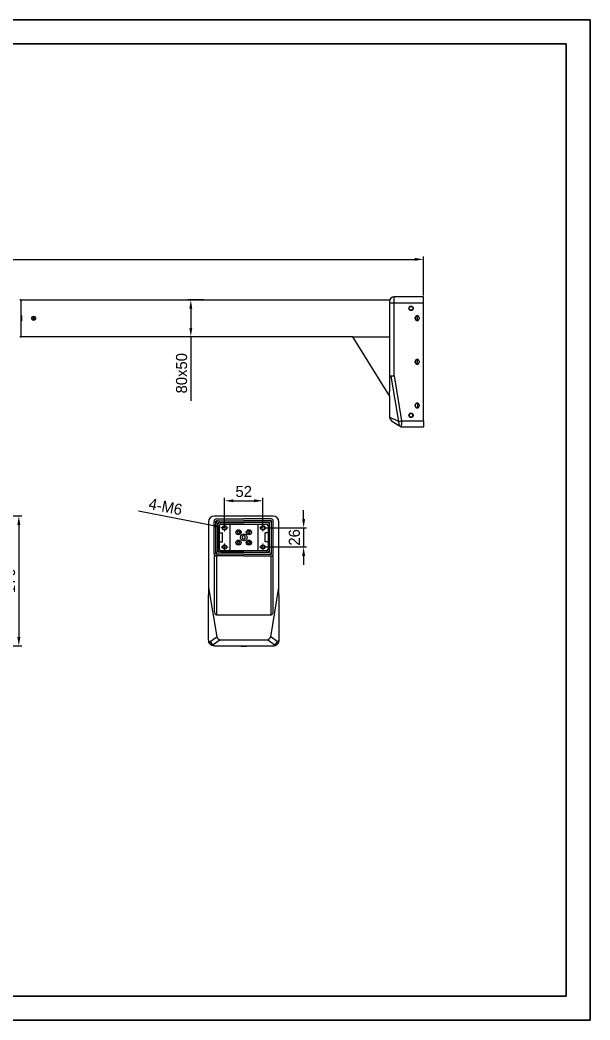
# Model space of a CAD drawing. Header units: millimetres. Extents: x 0 to 1916, y 0 to 1355.
# Drawn here: x 1144 to 1916, y 0 to 1355 of the extents above; entities that cross this region are included whole.
import ezdxf

# ---------------------------------------------------------------- set-up
doc = ezdxf.new("R2010")
doc.units = ezdxf.units.MM
doc.linetypes.add('CENTER2', pattern=[7.5, 5, -1, 0.5, -1])
doc.layers.get('0').update_dxf_attribs({"lineweight": 18})
for name, color, linetype, lineweight in [('CAXA0', 7, 'Continuous', 70), ('CAXA3', 7, 'Continuous', 18), ('輪廓線', 7, 'Continuous', 20)]:
    doc.layers.add(name, color=color, linetype=linetype, lineweight=lineweight)
doc.dimstyles.new('ISO-25', dxfattribs={"dimtxt": 6, "dimasz": 6, "dimexe": 0.5, "dimexo": 0.625, "dimgap": 1.2, "dimtad": 1, "dimdsep": 46, "dimtxsty": 'Standard', "dimcen": 2.5, "dimdle": 12, "dimclrd": 3, "dimclre": 3, "dimclrt": 3, "dimadec": 0, "dimazin": 0, "dimtfac": 1, "dimtmove": 0, "dimatfit": 3, "dimfxl": 0, "dimarcsym": 0})

# ---------------------------------------------------------------- blocks, each defined once
blk = doc.blocks.new('*X3')
at = {"layer": '輪廓線'}
for points in [[(509.7, 1032.6), (509.7, 1028.6), (497.7, 1030.6)], [(1678.7, 1032.6), (1678.7, 1028.6), (1690.7, 1030.6)]]:
    blk.add_hatch(color=0, dxfattribs=at).paths.add_polyline_path(points, flags=0)
at = {"layer": '輪廓線', "color": 0, "lineweight": -2}
for p, q in [((497.7, 972.8), (497.7, 1034.6)), ((509.7, 1030.6), (1678.7, 1030.6)), ((1690.7, 981.8), (1690.7, 1034.6))]:
    blk.add_line(p, q, dxfattribs=at)
at = {"layer": '輪廓線', "color": 0, "lineweight": 15, "insert": (1094.2, 1043.1), "char_height": 15, "width": 78.771, "attachment_point": 5}
blk.add_mtext('1210', dxfattribs=at)
blk = doc.blocks.new('*X5')
at = {"layer": '輪廓線'}
for points in [[(1140.1, 670.9), (1144.1, 670.9), (1142.1, 682.9)], [(1140.1, 518.9), (1144.1, 518.9), (1142.1, 506.9)]]:
    blk.add_hatch(color=0, dxfattribs=at).paths.add_polyline_path(points, flags=0)
at = {"layer": '輪廓線', "color": 0, "lineweight": -2}
for p, q in [((1059.7, 682.9), (1146.1, 682.9)), ((1142.1, 670.9), (1142.1, 518.9)), ((1059.7, 506.9), (1146.1, 506.9))]:
    blk.add_line(p, q, dxfattribs=at)
at = {"layer": '輪廓線', "color": 0, "lineweight": 15, "insert": (1129.6, 594.9), "char_height": 15, "width": 57.318, "attachment_point": 5, "rotation": 90}
blk.add_mtext('176', dxfattribs=at)
blk = doc.blocks.new('*X10')
at = {"layer": '輪廓線'}
for points in [[(1432.9, 705.5), (1432.9, 701.5), (1420.9, 703.5)], [(1460.9, 705.5), (1460.9, 701.5), (1472.9, 703.5)]]:
    blk.add_hatch(color=0, dxfattribs=at).paths.add_polyline_path(points, flags=0)
at = {"layer": '輪廓線', "color": 0, "lineweight": -2}
for p, q in [((1420.9, 668.9), (1420.9, 707.5)), ((1472.9, 668.9), (1472.9, 707.5)), ((1432.9, 703.5), (1460.9, 703.5))]:
    blk.add_line(p, q, dxfattribs=at)
at = {"layer": '輪廓線', "color": 0, "lineweight": 15, "insert": (1446.9, 716), "char_height": 15, "width": 37.709, "attachment_point": 5}
blk.add_mtext('52', dxfattribs=at)
blk = doc.blocks.new('*X11')
at = {"layer": '輪廓線'}
for points in [[(1526.1, 678.9), (1530.1, 678.9), (1528.1, 666.9)], [(1526.1, 628.9), (1530.1, 628.9), (1528.1, 640.9)]]:
    blk.add_hatch(color=0, dxfattribs=at).paths.add_polyline_path(points, flags=0)
at = {"layer": '輪廓線', "color": 0, "lineweight": -2}
for p, q in [((1528.1, 678.9), (1528.1, 690.9)), ((1474.9, 666.9), (1532.1, 666.9)), ((1528.1, 666.9), (1528.1, 640.9)), ((1474.9, 640.9), (1532.1, 640.9)), ((1528.1, 628.9), (1528.1, 616.9))]:
    blk.add_line(p, q, dxfattribs=at)
at = {"layer": '輪廓線', "color": 0, "lineweight": 15, "insert": (1515.6, 653.9), "char_height": 15, "width": 38.547, "attachment_point": 5, "rotation": 90}
blk.add_mtext('26', dxfattribs=at)
blk = doc.blocks.new('*X12')
at = {"layer": '輪廓線'}
blk.add_hatch(color=0, dxfattribs=at).paths.add_polyline_path([(1406.6, 671.7), (1405.8, 667.8), (1418, 667.4)], flags=0)
at = {"layer": '輪廓線', "color": 0, "lineweight": -2}
for p, q in [((1304.1, 689.9), (1406.2, 669.8)), ((1420.9, 666.9), (1418, 667.4))]:
    blk.add_line(p, q, dxfattribs=at)
at = {"layer": '輪廓線', "color": 0, "lineweight": 15, "insert": (1340.9, 695.4), "char_height": 15, "width": 86.309, "attachment_point": 5, "rotation": 348.8526}
blk.add_mtext('4-M6', dxfattribs=at)
blk = doc.blocks.new('*X15')
at = {"layer": '輪廓線'}
for points in [[(1373.2, 963.8), (1377.2, 963.8), (1375.2, 975.8)], [(1373.2, 937.8), (1377.2, 937.8), (1375.2, 925.8)]]:
    blk.add_hatch(color=0, dxfattribs=at).paths.add_polyline_path(points, flags=0)
at = {"layer": '輪廓線', "color": 0, "lineweight": -2}
for p, q in [((1392.7, 975.8), (1371.2, 975.8)), ((1375.2, 963.8), (1375.2, 937.8)), ((1392.7, 925.8), (1371.2, 925.8)), ((1375.2, 925.8), (1375.2, 838.8))]:
    blk.add_line(p, q, dxfattribs=at)
at = {"layer": '輪廓線', "color": 0, "lineweight": 15, "insert": (1362.7, 876.3), "char_height": 15, "width": 103.24, "attachment_point": 5, "rotation": 90}
blk.add_mtext('80x50', dxfattribs=at)

msp = doc.modelspace()

# ---------------------------------------------------------------- linework, layer by layer
at = {"linetype": 'Continuous', "lineweight": 30}
for p, q in [((1144.681, 975.868), (1144.181, 975.868)), ((1144.681, 975.868), (1144.681, 972.868)), ((1144.681, 975.768), (1644.681, 975.768)), ((1644.681, 975.768), (1644.681, 972.768)), ((1650.681, 971.768), (1650.681, 979.768)), ((1690.681, 979.768), (1650.681, 979.768)), ((1690.681, 971.768), (1690.681, 979.768)), ((1144.681, 972.868), (1144.681, 928.668)), ((1644.681, 973.768), (1644.681, 971.768)), ((1644.681, 972.768), (1644.681, 971.768)), ((1644.681, 971.768), (1644.681, 872.886)), ((1650.681, 872.886), (1650.681, 971.768)), ((1650.681, 971.768), (1690.681, 971.768)), ((1690.681, 811.768), (1690.681, 971.768)), ((1146.181, 954.018), (1144.681, 954.018)), ((1144.681, 954.018), (1144.681, 947.518)), ((1146.181, 947.518), (1146.181, 954.018)), ((1162.201, 953.268), (1162.201, 948.269)), ((1164.681, 951.483), (1164.681, 950.768)), ((1164.681, 950.768), (1164.681, 950.054)), ((1679.481, 950.018), (1679.481, 952.018)), ((1679.681, 952.018), (1679.681, 950.018)), ((1682.279, 947.536), (1682.279, 954.501)), ((1684.481, 952.018), (1684.481, 950.018)), ((1146.181, 947.518), (1144.681, 947.518)), ((1144.181, 925.668), (1144.681, 925.668)), ((1144.681, 928.668), (1144.681, 925.668)), ((1594.681, 925.768), (1144.681, 925.768)), ((1644.681, 845.768), (1594.681, 925.768)), ((1598.219, 925.768), (1644.681, 925.768)), ((1682.279, 888.286), (1682.279, 895.251)), ((1679.481, 890.768), (1679.481, 892.768)), ((1679.681, 892.768), (1679.681, 890.768)), ((1684.481, 892.768), (1684.481, 890.768)), ((1644.681, 872.886), (1644.681, 862.386)), ((1646.438, 872.188), (1657.401, 805.34)), ((1646.438, 872.188), (1656.486, 811.071)), ((1650.681, 872.886), (1660.729, 811.768)), ((1650.681, 872.886), (1660.729, 811.768)), ((1644.681, 862.386), (1644.681, 851.429)), ((1644.681, 845.786), (1644.681, 851.429)), ((1644.681, 845.786), (1644.681, 816.98)), ((1679.481, 831.518), (1679.481, 833.518)), ((1679.681, 831.518), (1679.681, 833.518)), ((1682.279, 836.001), (1682.279, 829.036)), ((1684.481, 833.518), (1684.481, 831.518)), ((1656.486, 811.071), (1644.681, 816.98)), ((1647.353, 811.987), (1657.134, 805.466)), ((1658.84, 804.459), (1658.169, 804.776)), ((1660.729, 811.768), (1690.681, 811.768)), ((1660.729, 811.768), (1690.681, 811.768)), ((1661.498, 803.768), (1661.464, 803.858)), ((1661.498, 803.768), (1690.681, 803.768)), ((1688.681, 803.068), (1688.681, 803.768)), ((1690.681, 803.068), (1688.681, 803.068)), ((1690.681, 811.768), (1690.681, 803.768)), ((1690.681, 803.068), (1690.681, 803.768)), ((1486.685, 682.852), (1407.185, 682.852)), ((1409.835, 678.952), (1446.935, 678.952)), ((1484.035, 678.952), (1446.935, 678.952)), ((1399.185, 674.852), (1399.185, 575.97)), ((1406.835, 631.752), (1406.835, 675.952)), ((1409.255, 631.752), (1409.255, 675.952)), ((1409.255, 670.352), (1409.435, 670.352)), ((1409.435, 667.352), (1409.255, 667.352)), ((1409.435, 634.352), (1409.435, 673.352)), ((1409.835, 676.532), (1446.935, 676.532)), ((1411.855, 634.352), (1411.855, 673.352)), ((1411.855, 667.352), (1411.935, 667.352)), ((1411.935, 669.852), (1411.935, 637.852)), ((1412.435, 676.352), (1446.935, 676.352)), ((1412.435, 673.932), (1446.935, 673.932)), ((1413.935, 637.852), (1413.935, 669.852)), ((1413.935, 638.852), (1413.935, 668.852)), ((1415.935, 671.852), (1477.935, 671.852)), ((1416.935, 671.852), (1476.935, 671.852)), ((1427.965, 671.852), (1427.965, 635.852)), ((1484.035, 676.532), (1446.935, 676.532)), ((1481.435, 676.352), (1446.935, 676.352)), ((1481.435, 673.932), (1446.935, 673.932)), ((1465.948, 671.852), (1465.948, 635.852)), ((1472.935, 673.932), (1472.935, 673.852)), ((1479.935, 669.852), (1479.935, 637.852)), ((1479.935, 668.852), (1479.935, 638.852)), ((1482.015, 634.352), (1482.015, 673.352)), ((1484.435, 634.352), (1484.435, 673.352)), ((1484.615, 670.352), (1484.435, 670.352)), ((1484.435, 667.352), (1484.615, 667.352)), ((1484.615, 631.752), (1484.615, 675.952)), ((1487.035, 631.752), (1487.035, 675.952)), ((1494.685, 575.97), (1494.685, 674.852)), ((1413.957, 659.852), (1417.957, 659.852)), ((1417.957, 647.852), (1417.957, 659.852)), ((1438.203, 660.852), (1439.069, 662.352)), ((1438.203, 660.852), (1439.069, 659.352)), ((1439.069, 662.352), (1440.801, 662.352)), ((1440.801, 659.352), (1439.069, 659.352)), ((1440.801, 662.352), (1441.667, 660.852)), ((1441.667, 660.852), (1440.801, 659.352)), ((1453.068, 662.352), (1452.202, 660.852)), ((1452.202, 660.852), (1453.068, 659.352)), ((1454.8, 662.352), (1453.068, 662.352)), ((1454.8, 659.352), (1453.068, 659.352)), ((1455.666, 660.852), (1454.8, 662.352)), ((1454.8, 659.352), (1455.666, 660.852)), ((1475.957, 647.852), (1475.957, 659.852)), ((1479.957, 659.852), (1475.957, 659.852)), ((1411.935, 640.352), (1411.855, 640.352)), ((1413.957, 647.852), (1417.957, 647.852)), ((1439.069, 648.352), (1438.203, 646.852)), ((1438.203, 646.852), (1439.069, 645.352)), ((1439.069, 648.352), (1440.801, 648.352)), ((1439.069, 645.352), (1440.801, 645.352)), ((1441.667, 646.852), (1440.801, 648.352)), ((1440.801, 645.352), (1441.667, 646.852)), ((1452.202, 646.852), (1453.068, 648.352)), ((1453.068, 645.352), (1452.202, 646.852)), ((1453.068, 648.352), (1454.8, 648.352)), ((1454.8, 645.352), (1453.068, 645.352)), ((1455.666, 646.852), (1454.8, 648.352)), ((1455.666, 646.852), (1454.8, 645.352)), ((1479.957, 647.852), (1475.957, 647.852)), ((1484.615, 640.352), (1484.435, 640.352)), ((1484.435, 637.352), (1484.615, 637.352)), ((1406.935, 628.852), (1406.935, 554.513)), ((1409.067, 628.852), (1406.935, 628.852)), ((1446.935, 631.172), (1409.835, 631.172)), ((1446.935, 628.752), (1409.835, 628.752)), ((1409.935, 628.752), (1409.935, 548.852)), ((1446.935, 633.772), (1412.435, 633.772)), ((1446.935, 631.352), (1412.435, 631.352)), ((1416.139, 633.852), (1415.879, 633.772)), ((1477.935, 635.852), (1415.935, 635.852)), ((1415.935, 633.852), (1477.935, 633.852)), ((1476.935, 635.852), (1416.935, 635.852)), ((1417.935, 633.852), (1417.935, 633.772)), ((1420.935, 633.852), (1420.935, 633.772)), ((1446.935, 633.772), (1481.435, 633.772)), ((1446.935, 631.352), (1481.435, 631.352)), ((1446.935, 631.172), (1484.035, 631.172)), ((1446.935, 628.752), (1484.035, 628.752)), ((1472.935, 633.852), (1472.935, 633.772)), ((1475.935, 633.852), (1475.935, 633.772)), ((1478.389, 633.772), (1478.001, 633.853)), ((1478.39, 633.772), (1478.001, 633.853)), ((1483.935, 548.852), (1483.935, 628.752)), ((1484.803, 628.852), (1486.935, 628.852)), ((1486.935, 554.513), (1486.935, 628.852)), ((1399.185, 586.163), (1410.317, 519.366)), ((1483.552, 519.366), (1494.685, 586.163)), ((1399.185, 514.852), (1399.185, 575.97)), ((1494.685, 575.97), (1494.685, 514.852)), ((1409.935, 548.852), (1483.935, 548.852)), ((1401.488, 512.845), (1410.317, 519.366)), ((1405.673, 508.55), (1414.502, 515.071)), ((1414.502, 515.071), (1479.367, 515.071)), ((1479.367, 515.071), (1488.196, 508.55)), ((1492.381, 512.845), (1483.552, 519.366)), ((1407.185, 506.852), (1486.685, 506.852)), ((1443.185, 506.852), (1443.185, 506.152)), ((1450.685, 506.152), (1443.185, 506.152)), ((1450.685, 506.152), (1450.685, 506.852))]:
    msp.add_line(p, q, dxfattribs=at)
at = {"linetype": 'CENTER2', "lineweight": 15}
for p, q in [((1416.149, 666.852), (1425.72, 666.852)), ((1420.935, 671.652), (1420.935, 662.052)), ((1468.149, 666.852), (1477.72, 666.852)), ((1472.935, 671.652), (1472.935, 662.052)), ((1416.149, 640.852), (1425.72, 640.852)), ((1420.935, 645.652), (1420.935, 636.052)), ((1468.149, 640.852), (1477.72, 640.852)), ((1472.935, 645.652), (1472.935, 636.052))]:
    msp.add_line(p, q, dxfattribs=at)
at = {"linetype": 'Continuous', "lineweight": 30}
for points in [[(1644.681, 971.768), (1644.796, 971.768), (1645.138, 971.768), (1645.692, 971.768), (1646.438, 971.768), (1647.348, 971.768), (1648.385, 971.768), (1649.51, 971.768), (1650.681, 971.768)], [(1594.681, 925.768), (1594.735, 925.768), (1594.894, 925.768), (1595.155, 925.768), (1595.509, 925.768), (1595.945, 925.768), (1596.45, 925.768), (1597.009, 925.768), (1597.604, 925.768), (1598.219, 925.768)], [(1644.681, 872.886), (1644.796, 872.886), (1645.138, 872.886), (1645.692, 872.886), (1646.438, 872.886), (1647.348, 872.886), (1648.385, 872.886), (1649.51, 872.886), (1650.681, 872.886)], [(1415.868, 633.853), (1415.726, 633.817), (1415.48, 633.772)]]:
    msp.add_lwpolyline(points, dxfattribs=at)
for centre, radius in [((1673.681, 964.268), 3), ((1673.681, 964.268), 2.55), ((1162.181, 950.768), 2.6), ((1673.681, 819.268), 3), ((1673.681, 819.268), 2.55), ((1420.935, 666.852), 2.9), ((1439.935, 660.852), 3.5), ((1453.934, 660.852), 3.5), ((1472.935, 666.852), 2.9), ((1420.935, 640.852), 2.9), ((1439.935, 646.852), 3.5), ((1453.934, 646.852), 3.5), ((1472.935, 640.852), 2.9)]:
    msp.add_circle(centre, radius, dxfattribs=at)
for centre, radius, start, end in [((1144.181, 975.368), 0.5, 90, 180), ((1650.681, 973.768), 6, 90, 179.999999), ((1162.181, 950.768), 2.5, 89.550589, 270.449411), ((1162.181, 950.768), 2.5, 0, 89.550589), ((1162.181, 950.768), 2.5, 270.449411, 0), ((1681.981, 952.018), 2.5, 0, 180), ((1681.981, 950.018), 2.5, 180, 0), ((1682.181, 952.018), 2.5, 92.292443, 180), ((1682.181, 950.018), 2.5, 180, 267.707557), ((1144.181, 926.168), 0.5, 180, 270), ((1681.981, 892.768), 2.5, 0, 180), ((1682.181, 892.768), 2.5, 92.292443, 180), ((1681.981, 890.768), 2.5, 180, 360), ((1682.181, 890.768), 2.5, 180, 267.707557), ((1681.981, 833.518), 2.5, 0, 180), ((1681.981, 831.518), 2.5, 180, 0), ((1682.181, 833.518), 2.5, 92.292413, 180), ((1682.181, 831.518), 2.5, 180, 267.707725), ((1650.681, 816.98), 6, 180, 236.309932), ((1407.185, 674.852), 8, 90, 180), ((1409.835, 675.952), 3, 90, 180), ((1484.035, 675.952), 3, 0, 90), ((1486.685, 674.852), 8, 0, 90), ((1409.835, 675.952), 0.58, 90, 180), ((1412.435, 673.352), 3, 90, 180), ((1415.015, 670.716), 3.25, 98.222452, 166.53323), ((1412.435, 673.352), 0.58, 90, 180), ((1415.015, 670.716), 3.25, 98.216585, 166.53677), ((1415.935, 669.852), 2, 90, 180), ((1420.935, 666.852), 2.6, 270, 180), ((1472.935, 666.852), 2.6, 270, 180), ((1477.935, 669.852), 2, 0, 90), ((1478.854, 670.716), 3.25, 13.46677, 81.777548), ((1481.435, 673.352), 3, 0, 90), ((1481.435, 673.352), 0.58, 0, 90), ((1484.035, 675.952), 0.58, 0, 90), ((1415.935, 637.852), 4, 180, 270), ((1415.935, 637.852), 2, 180, 270), ((1420.935, 640.852), 2.6, 270, 180), ((1472.935, 640.852), 2.4, 270, 147.309675), ((1477.935, 637.852), 2, 270, 0), ((1477.935, 637.852), 4, 270, 0), ((1409.835, 631.752), 3, 180, 270), ((1409.835, 631.752), 0.58, 180, 270), ((1412.435, 634.352), 3, 180, 270), ((1412.435, 634.352), 0.58, 180, 270), ((1481.435, 634.352), 0.58, 270, 0), ((1481.435, 634.352), 3, 270, 0), ((1484.035, 631.752), 0.58, 270, 0), ((1484.035, 631.752), 3, 270, 0), ((1417.98, 522.646), 8.336, 203.175805, 245.339125), ((1475.889, 522.646), 8.336, 294.660878, 336.824197), ((1409.151, 516.125), 8.336, 203.175806, 245.339124), ((1484.718, 516.125), 8.336, 294.660879, 336.824197)]:
    msp.add_arc(centre, radius, start, end, dxfattribs=at)
for centre, major_axis, start_param, end_param in [((1409.935, 554.513), (0, 5.66), 1.57079633, 3.14159265), ((1483.935, 554.513), (0, -5.66), 0, 1.57079633)]:
    msp.add_ellipse(centre, major_axis=major_axis, ratio=0.52999894, start_param=start_param, end_param=end_param, dxfattribs=at)
for points, knots in [([(1673.681, 961.718), (1673.36, 961.753), (1672.865, 961.806), (1672.271, 962.123), (1671.866, 962.453), (1671.534, 962.858), (1671.227, 963.453), (1671.069, 964.268), (1671.227, 965.084), (1671.534, 965.678), (1671.865, 966.084), (1672.271, 966.414), (1672.865, 966.731), (1673.36, 966.784), (1673.681, 966.818)], [0, 0, 0, 0, 0.95769468, 1.47849841, 1.99984397, 2.52064495, 3.04198949, 3.99968732, 4.95738332, 5.47818955, 5.99953065, 6.52033656, 7.0416806, 7.99937513, 7.99937513, 7.99937513, 7.99937513]), ([(1673.681, 966.818), (1674.002, 966.784), (1674.497, 966.731), (1675.091, 966.414), (1675.496, 966.084), (1675.828, 965.679), (1676.135, 965.084), (1676.293, 964.268), (1676.135, 963.453), (1675.828, 962.858), (1675.496, 962.453), (1675.091, 962.123), (1674.497, 961.806), (1674.002, 961.753), (1673.681, 961.718)], [0, 0, 0, 0, 0.95770185, 1.47850644, 1.99984502, 2.52065135, 3.04199338, 3.99969077, 4.95739, 5.47819279, 5.99953715, 6.52034306, 7.04168046, 7.99938247, 7.99938247, 7.99938247, 7.99938247]), ([(1673.681, 821.818), (1673.36, 821.784), (1672.865, 821.731), (1672.271, 821.414), (1671.866, 821.084), (1671.534, 820.679), (1671.227, 820.084), (1671.069, 819.268), (1671.227, 818.453), (1671.534, 817.858), (1671.865, 817.453), (1672.271, 817.123), (1672.865, 816.806), (1673.36, 816.753), (1673.681, 816.718)], [0, 0, 0, 0, 0.95769381, 1.47849836, 1.99984589, 2.52064626, 3.04199379, 3.99969152, 4.95738834, 5.47818895, 5.9995262, 6.5203346, 7.04167865, 7.99937246, 7.99937246, 7.99937246, 7.99937246]), ([(1673.681, 816.718), (1674.002, 816.753), (1674.497, 816.806), (1675.091, 817.123), (1675.496, 817.453), (1675.828, 817.858), (1676.135, 818.453), (1676.293, 819.268), (1676.135, 820.084), (1675.828, 820.678), (1675.496, 821.084), (1675.091, 821.414), (1674.497, 821.731), (1674.002, 821.784), (1673.681, 821.818)], [0, 0, 0, 0, 0.95770113, 1.47850567, 1.99984682, 2.5206519, 3.04198533, 3.99968353, 4.95738265, 5.47819048, 5.99953244, 6.52034142, 7.04167884, 7.99937997, 7.99937997, 7.99937997, 7.99937997]), ([(1656.486, 811.071), (1656.777, 811.119), (1657.36, 811.215), (1658.413, 811.388), (1659.546, 811.574), (1660.334, 811.704), (1660.729, 811.768)], [0, 0, 0, 0, 1.0748974, 2.14979536, 3.22468971, 4.29958841, 4.29958841, 4.29958841, 4.29958841]), ([(1657.401, 805.34), (1657.665, 805.164), (1658.06, 804.901), (1658.475, 804.624), (1658.611, 804.534), (1658.679, 804.489)], [0, 0, 0, 0, 0.76806837, 1.14973848, 1.53547148, 1.53547148, 1.53547148, 1.53547148]), ([(1658.787, 804.416), (1659.01, 804.313), (1659.477, 804.099), (1659.809, 804.065), (1659.983, 804.048)], [0, 0, 0, 0, 0.60002307, 1.25926568, 1.25926568, 1.25926568, 1.25926568]), ([(1659.419, 804.153), (1659.78, 804.042), (1660.445, 803.839), (1661.143, 803.834), (1661.462, 803.832)], [0, 0, 0, 0, 1.12872249, 2.0792914, 2.0792914, 2.0792914, 2.0792914]), ([(1660.729, 811.768), (1660.745, 810.811), (1660.779, 808.883), (1660.568, 807.317), (1659.983, 804.048)], [0, 0, 0, 0, 3.86379347, 7.77768803, 7.77768803, 7.77768803, 7.77768803]), ([(1399.19, 514.844), (1399.205, 514.373), (1399.229, 513.589), (1399.466, 512.833), (1399.56, 512.531)], [0, 0, 0, 0, 1.41296103, 2.35300342, 2.35300342, 2.35300342, 2.35300342]), ([(1399.56, 512.531), (1399.6, 512.374), (1399.753, 511.769), (1400.233, 510.83), (1400.739, 510.168), (1400.984, 509.847)], [0, 0, 0, 0, 0.46911106, 1.80510473, 3.06501262, 3.06501262, 3.06501262, 3.06501262]), ([(1401.139, 509.613), (1400.518, 510.38), (1399.795, 511.274), (1399.625, 512.38), (1399.6, 512.538)], [0, 0, 0, 0, 2.87073203, 3.34840414, 3.34840414, 3.34840414, 3.34840414]), ([(1400.804, 510.959), (1400.804, 510.959), (1400.804, 510.959), (1400.804, 510.959), (1400.804, 510.959), (1400.804, 510.96), (1400.805, 510.964), (1400.805, 510.974), (1400.807, 510.99), (1400.811, 511.021), (1400.82, 511.084), (1400.84, 511.212), (1400.897, 511.474), (1401.058, 512.014), (1401.317, 512.514), (1401.488, 512.845)], [0, 0, 0, 0, 0.00004176, 0.00011361, 0.00034778, 0.00117966, 0.0043074, 0.01634529, 0.03242609, 0.06458686, 0.12890192, 0.25748009, 0.51422162, 1.02441713, 2.01946548, 2.01946548, 2.01946548, 2.01946548]), ([(1405.673, 508.55), (1405.232, 508.461), (1404.335, 508.281), (1403.069, 508.42), (1401.947, 508.841), (1401.405, 509.358), (1401.139, 509.613)], [0, 0, 0, 0, 1.20699996, 2.45229268, 3.6975821, 4.90457275, 4.90457275, 4.90457275, 4.90457275]), ([(1407.185, 506.852), (1406.641, 506.89), (1405.531, 506.967), (1404.331, 507.297), (1403.359, 507.889), (1402.277, 508.405), (1401.545, 509.181), (1401.139, 509.613)], [0, 0, 0, 0, 1.61756232, 3.29930327, 3.60779876, 5.0465013, 6.85045012, 6.85045012, 6.85045012, 6.85045012]), ([(1401.5, 509.259), (1401.87, 508.895), (1402.491, 508.284), (1403.341, 507.868), (1403.684, 507.701)], [0, 0, 0, 0, 1.6106619, 2.70056517, 2.70056517, 2.70056517, 2.70056517]), ([(1486.685, 506.852), (1487.229, 506.89), (1488.338, 506.967), (1489.538, 507.297), (1490.51, 507.889), (1491.592, 508.405), (1492.324, 509.181), (1492.731, 509.613)], [0, 0, 0, 0, 1.61716143, 3.29902679, 3.60885025, 5.04650072, 6.85035693, 6.85035693, 6.85035693, 6.85035693]), ([(1492.731, 509.613), (1492.464, 509.358), (1491.922, 508.841), (1490.8, 508.42), (1489.534, 508.281), (1488.638, 508.461), (1488.196, 508.55)], [0, 0, 0, 0, 1.20696675, 2.45222545, 3.69748658, 4.90445885, 4.90445885, 4.90445885, 4.90445885]), ([(1490.186, 507.701), (1490.529, 507.869), (1491.379, 508.285), (1491.999, 508.895), (1492.369, 509.259)], [0, 0, 0, 0, 1.08886049, 2.6994087, 2.6994087, 2.6994087, 2.6994087]), ([(1492.381, 512.845), (1492.552, 512.514), (1492.812, 512.014), (1492.973, 511.474), (1493.029, 511.212), (1493.05, 511.084), (1493.058, 511.021), (1493.062, 510.99), (1493.064, 510.974), (1493.065, 510.966), (1493.065, 510.961), (1493.065, 510.959), (1493.065, 510.959), (1493.065, 510.959), (1493.065, 510.959), (1493.065, 510.959), (1493.065, 510.959), (1493.065, 510.959), (1493.065, 510.959), (1493.065, 510.959), (1493.065, 510.958), (1493.065, 510.958), (1493.06, 510.638), (1493.107, 510.275), (1492.932, 509.989), (1492.873, 509.893)], [0, 0, 0, 0, 0.87524974, 1.32401269, 1.54983787, 1.66293232, 1.71950227, 1.74779006, 1.7619343, 1.77013127, 1.77457619, 1.77572376, 1.77602636, 1.77611073, 1.77613646, 1.77615165, 1.77616948, 1.77618253, 1.77619355, 1.77620663, 1.77653515, 1.77685094, 1.77726014, 2.6753148, 3.12504999, 3.12504999, 3.12504999, 3.12504999]), ([(1494.685, 514.852), (1494.595, 513.894), (1494.416, 511.967), (1493.295, 510.401), (1492.731, 509.613)], [0, 0, 0, 0, 2.82856071, 5.69380815, 5.69380815, 5.69380815, 5.69380815]), ([(1492.885, 509.847), (1493.131, 510.168), (1493.636, 510.83), (1494.116, 511.769), (1494.269, 512.374), (1494.309, 512.531)], [0, 0, 0, 0, 1.25992809, 2.59597807, 3.06526977, 3.06526977, 3.06526977, 3.06526977]), ([(1494.309, 512.531), (1494.404, 512.833), (1494.64, 513.589), (1494.664, 514.373), (1494.679, 514.844)], [0, 0, 0, 0, 0.93981606, 2.35282219, 2.35282219, 2.35282219, 2.35282219])]:
    msp.add_open_spline(points, degree=3, knots=knots, dxfattribs=at)
for points in [[(1446.935, 649.352), (1446.346, 649.42), (1445.168, 649.555), (1443.67, 650.596), (1442.669, 652.083), (1442.317, 653.852), (1442.669, 655.621), (1443.67, 657.109), (1445.168, 658.149), (1446.346, 658.284), (1446.935, 658.352)], [(1448.42, 655.337), (1448.203, 655.509), (1447.77, 655.853), (1446.932, 656.004), (1446.111, 655.843), (1445.411, 655.376), (1444.943, 654.676), (1444.783, 653.855), (1444.934, 653.017), (1445.278, 652.584), (1445.45, 652.367)], [(1445.45, 652.367), (1445.666, 652.195), (1446.1, 651.851), (1446.937, 651.7), (1447.758, 651.861), (1448.458, 652.328), (1448.926, 653.028), (1449.087, 653.849), (1448.936, 654.687), (1448.592, 655.12), (1448.42, 655.337)], [(1446.935, 658.352), (1447.524, 658.284), (1448.702, 658.149), (1450.199, 657.109), (1451.2, 655.621), (1451.552, 653.852), (1451.2, 652.083), (1450.199, 650.596), (1448.702, 649.555), (1447.524, 649.42), (1446.935, 649.352)], [(1401.139, 509.613), (1401.019, 509.793), (1400.779, 510.153), (1400.795, 510.69), (1400.804, 510.959)]]:
    msp.add_open_spline(points, degree=3, dxfattribs=at)
at = {"layer": 'CAXA0', "linetype": 'Continuous', "lineweight": 35}
for p, q in [((1883.975, 1322.654), (32.26, 1322.654)), ((1883.975, 32.26), (1883.975, 1322.654)), ((1883.975, 322.599), (1883.975, 32.26)), ((32.26, 32.26), (1883.975, 32.26)), ((1883.975, 32.26), (722.621, 32.26))]:
    msp.add_line(p, q, dxfattribs=at)
at = {"layer": 'CAXA3', "linetype": 'Continuous', "lineweight": 35}
for p, q in [((1916.235, 1354.914), (0, 1354.914)), ((1916.235, 0), (1916.235, 1354.914)), ((0, 0), (1916.235, 0))]:
    msp.add_line(p, q, dxfattribs=at)

# ---------------------------------------------------------------- dimensions: what is measured, and where the dimension line sits
at = {"layer": '輪廓線', "lineweight": 15}
dim = msp.add_linear_dim(base=(1690.681, 1030.598), p1=(497.681, 970.768), p2=(1690.681, 979.768), text='1210', dimstyle='ISO-25', override={"dimtxt": 15, "dimasz": 12, "dimexe": 4, "dimexo": 2, "dimgap": 5, "dimsah": 1, "dimdle": 24, "dimclrd": 0, "dimclre": 0, "dimclrt": 0, "dimtolj": 1}, dxfattribs=at)
dim.commit()
dim.dimension.update_dxf_attribs({"geometry": '*X3', "text_midpoint": (1094.181, 1043.098)})
dim = msp.add_linear_dim(base=(1375.193, 925.768), p1=(1394.681, 975.768), p2=(1394.681, 925.768), angle=270, text='80x<>', dimstyle='ISO-25', override={"dimtxt": 15, "dimasz": 12, "dimexe": 4, "dimexo": 2, "dimgap": 5, "dimsah": 1, "dimdle": 24, "dimclrd": 0, "dimclre": 0, "dimclrt": 0, "dimtolj": 1}, dxfattribs=at)
dim.commit()
dim.dimension.update_dxf_attribs({"geometry": '*X15', "text_midpoint": (1362.693, 876.268)})
dim = msp.add_linear_dim(base=(1472.935, 703.474), p1=(1420.935, 666.852), p2=(1472.935, 666.852), dimstyle='ISO-25', override={"dimtxt": 15, "dimasz": 12, "dimexe": 4, "dimexo": 2, "dimgap": 5, "dimsah": 1, "dimdle": 24, "dimclrd": 0, "dimclre": 0, "dimclrt": 0, "dimtolj": 1, "dimtzin": 8}, dxfattribs=at)
dim.commit()
dim.dimension.update_dxf_attribs({"geometry": '*X10', "text_midpoint": (1446.935, 715.974)})
dim = msp.add_radius_dim(center=(1420.935, 666.852), mpoint=(1417.991, 667.432), text='4-M6', dimstyle='ISO-25', override={"dimtxt": 15, "dimasz": 12, "dimexe": 4, "dimexo": 2, "dimgap": 5, "dimpost": 'R<>', "dimsah": 1, "dimdle": 24, "dimclrd": 0, "dimclre": 0, "dimclrt": 0, "dimtolj": 1}, dxfattribs=at)
dim.commit()
dim.dimension.update_dxf_attribs({"geometry": '*X12', "text_midpoint": (1338.487, 683.098), "dimtype": 164})
dim = msp.add_linear_dim(base=(1142.144, 506.852), p1=(1057.681, 682.852), p2=(1057.681, 506.852), angle=270, dimstyle='ISO-25', override={"dimtxt": 15, "dimasz": 12, "dimexe": 4, "dimexo": 2, "dimgap": 5, "dimsah": 1, "dimdle": 24, "dimclrd": 0, "dimclre": 0, "dimclrt": 0, "dimtolj": 1, "dimtzin": 8}, dxfattribs=at)
dim.commit()
dim.dimension.update_dxf_attribs({"geometry": '*X5', "text_midpoint": (1129.644, 594.852)})
dim = msp.add_linear_dim(base=(1528.143, 640.852), p1=(1472.935, 666.852), p2=(1472.935, 640.852), angle=270, dimstyle='ISO-25', override={"dimtxt": 15, "dimasz": 12, "dimexe": 4, "dimexo": 2, "dimgap": 5, "dimsah": 1, "dimdle": 24, "dimclrd": 0, "dimclre": 0, "dimclrt": 0, "dimtolj": 1, "dimtzin": 8}, dxfattribs=at)
dim.commit()
dim.dimension.update_dxf_attribs({"geometry": '*X11', "text_midpoint": (1528.143, 653.852), "dimtype": 160})

doc.saveas('drawing.dxf')
